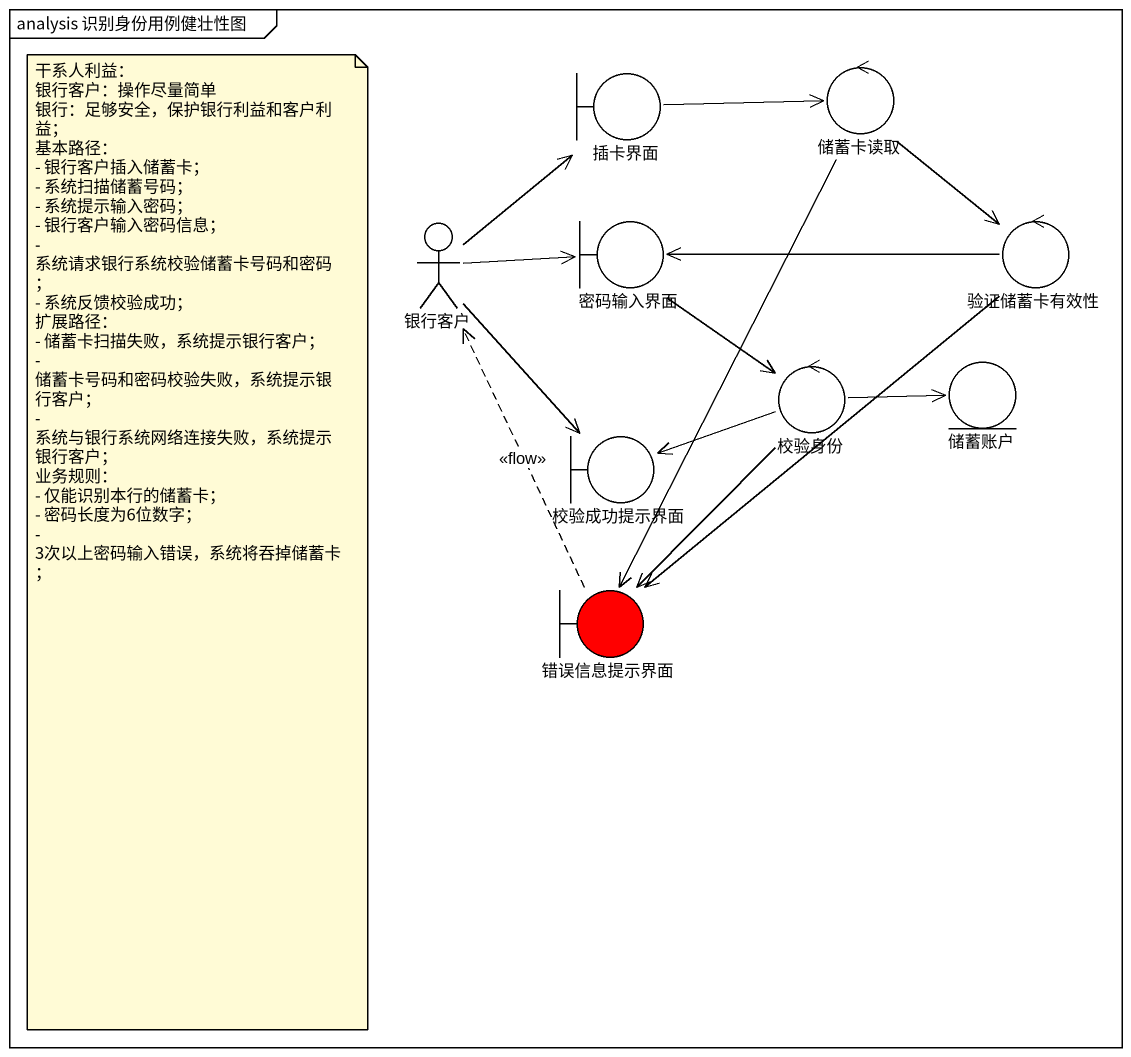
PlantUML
@startuml
mainframe analysis 识别身份用例健壮性图
boundary 插卡界面
control 储蓄卡读取
actor 银行客户
boundary 密码输入界面
control 验证储蓄卡有效性
control 校验身份
entity 储蓄账户
boundary 校验成功提示界面
boundary 错误信息提示界面 #FF0000
插卡界面 -right-> 储蓄卡读取
储蓄卡读取 --> 验证储蓄卡有效性
储蓄卡读取 --> 错误信息提示界面
银行客户 -up-> 插卡界面
银行客户 -right-> 密码输入界面
银行客户 --> 校验成功提示界面
密码输入界面 --> 校验身份
验证储蓄卡有效性 -left-> 密码输入界面
验证储蓄卡有效性 --> 错误信息提示界面
校验身份 -right-> 储蓄账户
校验身份 -left-> 校验成功提示界面
校验身份 --> 错误信息提示界面
错误信息提示界面 .up.> 银行客户 : <<flow>>
note as N1
  干系人利益：
  银行客户：操作尽量简单
  银行：足够安全，保护银行利益和客户利益；
  基本路径：
  - 银行客户插入储蓄卡；
  - 系统扫描储蓄号码；
  - 系统提示输入密码；
  - 银行客户输入密码信息；
  - 系统请求银行系统校验储蓄卡号码和密码；
  - 系统反馈校验成功；
  扩展路径：
  - 储蓄卡扫描失败，系统提示银行客户；
  - 储蓄卡号码和密码校验失败，系统提示银行客户；
  - 系统与银行系统网络连接失败，系统提示银行客户；
  业务规则：
  - 仅能识别本行的储蓄卡；
  - 密码长度为6位数字；
  - 3次以上密码输入错误，系统将吞掉储蓄卡；
end note
@enduml
